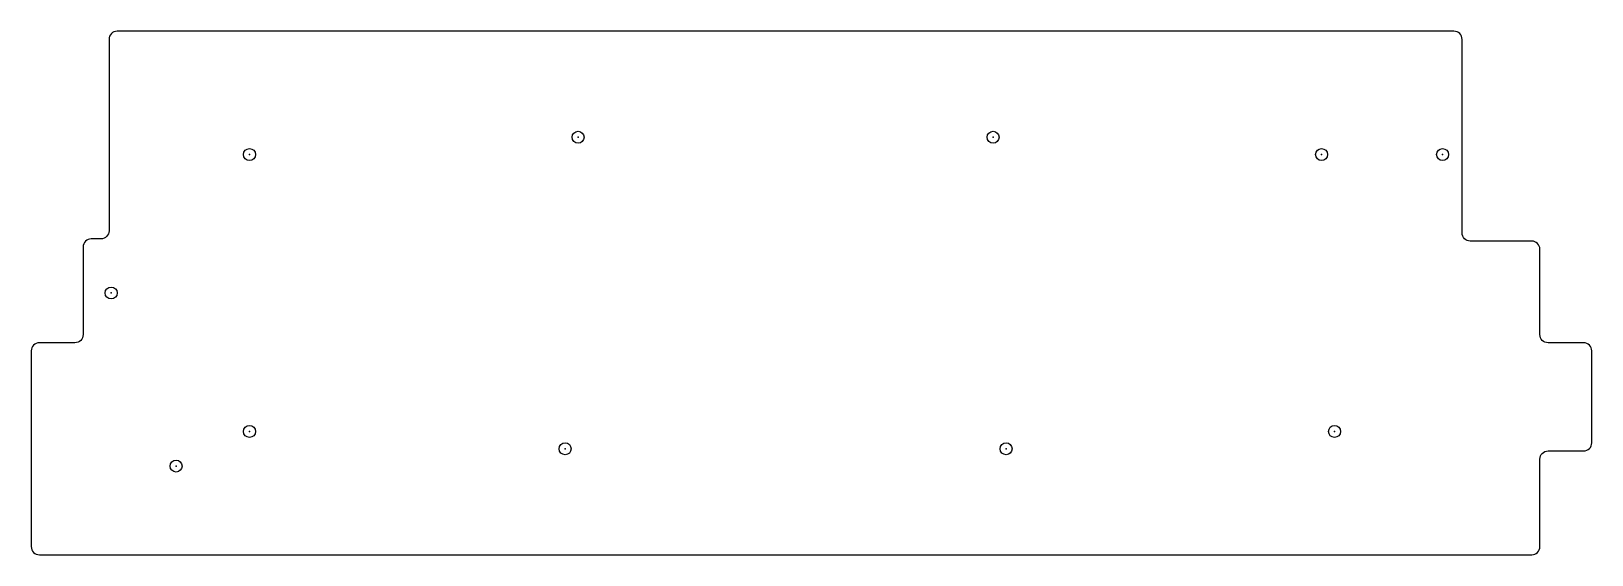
# Model space of a CAD drawing. Extents: x -139 to 147, y -47 to 49.
import ezdxf

# ---------------------------------------------------------------- set-up
doc = ezdxf.new("R2010")
doc.units = 0
for name, color, linetype in [('2D$HOLES', 4, 'CONTINUOUS'), ('2D$SSPLATE', 3, 'CONTINUOUS'), ('DEFAULT', 7, 'CONTINUOUS')]:
    doc.layers.add(name, color=color, linetype=linetype)

# ---------------------------------------------------------------- blocks, each defined once
blk = doc.blocks.new('M2_2_2MM_2D')
at = {"layer": '2D$HOLES'}
blk.add_circle((0, 0), 1.1, dxfattribs=at)
blk.add_point((0, 0), dxfattribs=at)

msp = doc.modelspace()

# ---------------------------------------------------------------- linework, layer by layer
at = {"layer": '2D$SSPLATE'}
for p, q in [((121.85, 49.15), (-123.6, 49.15)), ((-125.1, 47.65), (-125.1, 12.55)), ((123.35, 12.15), (123.35, 47.65)), ((-129.86, 9.55), (-129.86, -6.5)), ((-126.6, 11.05), (-128.36, 11.05)), ((136.14, 10.65), (124.85, 10.65)), ((137.64, -6.5), (137.64, 9.15)), ((-131.36, -8), (-137.88, -8)), ((145.67, -8), (139.14, -8)), ((-139.38, -9.5), (-139.38, -45.4)), ((147.17, -26.35), (147.17, -9.5)), ((139.14, -27.85), (145.67, -27.85)), ((137.64, -45.4), (137.64, -29.35)), ((-137.88, -46.9), (136.14, -46.9))]:
    msp.add_line(p, q, dxfattribs=at)
for centre, start, end in [((-123.6, 47.65), 90, 180), ((121.85, 47.65), 0, 90), ((-128.36, 9.55), 90, 180), ((136.14, 9.15), 0, 90), ((-137.88, -9.5), 90, 180), ((145.67, -9.5), 0, 90), ((145.67, -26.35), 270, 0), ((-137.88, -45.4), 180, 270), ((136.14, -45.4), 270, 0)]:
    msp.add_arc(centre, 1.5, start, end, dxfattribs=at)
at = {"layer": '2D$SSPLATE', "extrusion": (0, 0, -1)}
for centre, start, end in [((126.6, 12.55), 180, 270), ((-124.85, 12.15), 270, 0), ((131.36, -6.5), 180, 270), ((-139.14, -6.5), 270, 0), ((-139.14, -29.35), 0, 90)]:
    msp.add_arc(centre, 1.5, start, end, dxfattribs=at)

# ---------------------------------------------------------------- block references
at = {"layer": 'DEFAULT'}
for p in [(-38.97, 29.7), (37.23, 29.7), (-99.3, 26.53), (97.55, 26.53), (119.78, 26.53), (-124.7, 1.13), (-99.3, -24.27), (99.93, -24.27), (-41.35, -27.45), (39.61, -27.45), (-112.79, -30.62)]:
    msp.add_blockref('M2_2_2MM_2D', p, dxfattribs=at)

doc.saveas('drawing.dxf')
